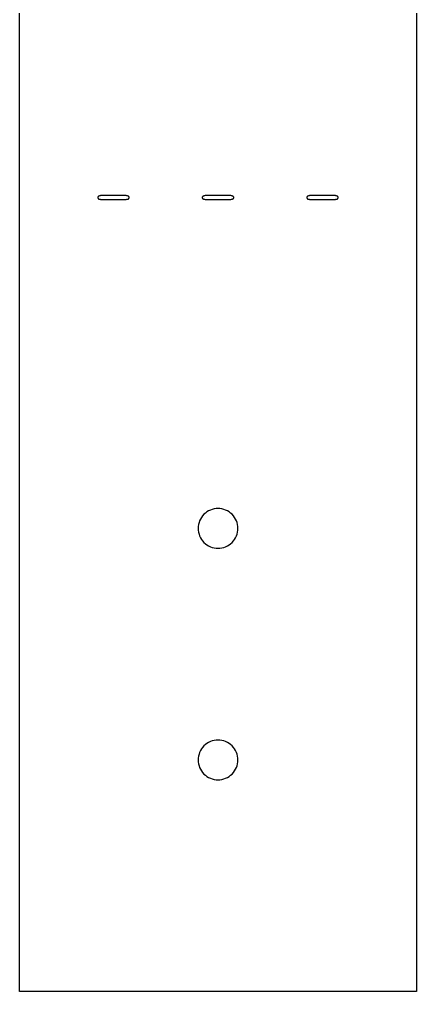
# Model space of a CAD drawing. Header units: millimetres. Extents: x 105 to 221, y 329 to 679.
# Drawn here: x 190.9 to 220.9, y 329.1 to 402.5 of the extents above; entities that cross this region are included whole.
import ezdxf

# ---------------------------------------------------------------- set-up
doc = ezdxf.new("R2010")
doc.units = ezdxf.units.MM

msp = doc.modelspace()

# ---------------------------------------------------------------- linework, layer by layer
for p, q in [((190.868, 329.077), (190.868, 669.665)), ((220.868, 669.665), (220.868, 329.077)), ((196.789, 389.108), (196.785, 389.088)), ((196.785, 389.088), (196.785, 389.066)), ((196.785, 389.066), (196.789, 389.045)), ((196.798, 389.128), (196.789, 389.108)), ((196.789, 389.045), (196.798, 389.026)), ((196.804, 389.138), (196.798, 389.128)), ((196.798, 389.026), (196.804, 389.016)), ((196.814, 389.152), (196.804, 389.138)), ((196.804, 389.016), (196.814, 389.002)), ((196.827, 389.164), (196.814, 389.152)), ((196.814, 389.002), (196.827, 388.989)), ((196.842, 389.174), (196.827, 389.164)), ((196.827, 388.989), (196.842, 388.979)), ((196.859, 389.184), (196.842, 389.174)), ((196.842, 388.979), (196.859, 388.97)), ((196.877, 389.191), (196.859, 389.184)), ((196.859, 388.97), (196.877, 388.962)), ((196.905, 389.2), (196.877, 389.191)), ((196.877, 388.962), (196.905, 388.954)), ((196.915, 389.203), (196.905, 389.2)), ((196.905, 388.954), (196.915, 388.951)), ((196.952, 389.21), (196.915, 389.203)), ((196.915, 388.951), (196.952, 388.944)), ((196.958, 389.211), (196.952, 389.21)), ((196.952, 388.944), (196.958, 388.942)), ((197.004, 389.218), (196.958, 389.211)), ((196.958, 388.942), (197.004, 388.936)), ((197.009, 389.218), (197.004, 389.218)), ((197.004, 388.936), (197.009, 388.936)), ((197.06, 389.223), (197.009, 389.218)), ((197.009, 388.936), (197.06, 388.931)), ((197.064, 389.223), (197.06, 389.223)), ((197.06, 388.931), (197.064, 388.931)), ((197.121, 389.226), (197.064, 389.223)), ((197.064, 388.931), (197.121, 388.928)), ((197.124, 389.226), (197.121, 389.226)), ((197.121, 388.928), (197.124, 388.928)), ((197.182, 389.227), (197.124, 389.226)), ((197.124, 388.928), (197.182, 388.927)), ((197.184, 389.227), (197.182, 389.227)), ((197.182, 388.927), (197.184, 388.927)), ((198.763, 389.227), (197.184, 389.227)), ((197.184, 388.927), (198.763, 388.927)), ((197.184, 388.927), (197.184, 388.927)), ((198.765, 389.227), (198.763, 389.227)), ((198.763, 388.927), (198.765, 388.927)), ((198.823, 389.226), (198.765, 389.227)), ((198.765, 388.927), (198.823, 388.928)), ((198.827, 389.226), (198.823, 389.226)), ((198.823, 388.928), (198.827, 388.928)), ((198.883, 389.223), (198.827, 389.226)), ((198.827, 388.928), (198.883, 388.931)), ((198.887, 389.223), (198.883, 389.223)), ((198.883, 388.931), (198.887, 388.931)), ((198.939, 389.218), (198.887, 389.223)), ((198.887, 388.931), (198.939, 388.936)), ((198.943, 389.218), (198.939, 389.218)), ((198.939, 388.936), (198.943, 388.936)), ((198.989, 389.211), (198.943, 389.218)), ((198.943, 388.936), (198.989, 388.942)), ((198.995, 389.21), (198.989, 389.211)), ((198.989, 388.942), (198.995, 388.944)), ((199.032, 389.203), (198.995, 389.21)), ((198.995, 388.944), (199.032, 388.951)), ((199.042, 389.2), (199.032, 389.203)), ((199.032, 388.951), (199.042, 388.954)), ((199.07, 389.191), (199.042, 389.2)), ((199.042, 388.954), (199.07, 388.962)), ((199.088, 389.184), (199.07, 389.191)), ((199.07, 388.962), (199.088, 388.97)), ((199.105, 389.174), (199.088, 389.184)), ((199.088, 388.97), (199.105, 388.979)), ((199.12, 389.164), (199.105, 389.174)), ((199.105, 388.979), (199.12, 388.989)), ((199.133, 389.152), (199.12, 389.164)), ((199.12, 388.989), (199.133, 389.002)), ((199.143, 389.138), (199.133, 389.152)), ((199.133, 389.002), (199.143, 389.016)), ((199.149, 389.128), (199.143, 389.138)), ((199.143, 389.016), (199.149, 389.026)), ((199.158, 389.108), (199.149, 389.128)), ((199.149, 389.026), (199.158, 389.045)), ((199.162, 389.088), (199.158, 389.108)), ((199.158, 389.045), (199.162, 389.066)), ((199.162, 389.066), (199.162, 389.088)), ((204.684, 389.108), (204.679, 389.088)), ((204.679, 389.088), (204.679, 389.066)), ((204.679, 389.066), (204.684, 389.045)), ((204.693, 389.128), (204.684, 389.108)), ((204.684, 389.045), (204.693, 389.026)), ((204.699, 389.138), (204.693, 389.128)), ((204.693, 389.026), (204.699, 389.016)), ((204.709, 389.152), (204.699, 389.138)), ((204.699, 389.016), (204.709, 389.002)), ((204.722, 389.164), (204.709, 389.152)), ((204.709, 389.002), (204.722, 388.989)), ((204.736, 389.174), (204.722, 389.164)), ((204.722, 388.989), (204.736, 388.979)), ((204.754, 389.184), (204.736, 389.174)), ((204.736, 388.979), (204.754, 388.97)), ((204.772, 389.191), (204.754, 389.184)), ((204.754, 388.97), (204.772, 388.962)), ((204.8, 389.2), (204.772, 389.191)), ((204.772, 388.962), (204.8, 388.954)), ((204.809, 389.203), (204.8, 389.2)), ((204.8, 388.954), (204.809, 388.951)), ((204.847, 389.21), (204.809, 389.203)), ((204.809, 388.951), (204.847, 388.944)), ((204.853, 389.211), (204.847, 389.21)), ((204.847, 388.944), (204.853, 388.942)), ((204.899, 389.218), (204.853, 389.211)), ((204.853, 388.942), (204.899, 388.936)), ((204.903, 389.218), (204.899, 389.218)), ((204.899, 388.936), (204.903, 388.936)), ((204.955, 389.223), (204.903, 389.218)), ((204.903, 388.936), (204.955, 388.931)), ((204.959, 389.223), (204.955, 389.223)), ((204.955, 388.931), (204.959, 388.931)), ((205.015, 389.226), (204.959, 389.223)), ((204.959, 388.931), (205.015, 388.928)), ((205.019, 389.226), (205.015, 389.226)), ((205.015, 388.928), (205.019, 388.928)), ((205.077, 389.227), (205.019, 389.226)), ((205.019, 388.928), (205.077, 388.927)), ((205.079, 389.227), (205.077, 389.227)), ((205.077, 388.927), (205.079, 388.927)), ((206.658, 389.227), (205.079, 389.227)), ((205.079, 388.927), (206.658, 388.927)), ((205.079, 388.927), (205.079, 388.927)), ((206.659, 389.227), (206.658, 389.227)), ((206.658, 388.927), (206.659, 388.927)), ((206.718, 389.226), (206.659, 389.227)), ((206.659, 388.927), (206.718, 388.928)), ((206.721, 389.226), (206.718, 389.226)), ((206.718, 388.928), (206.721, 388.928)), ((206.778, 389.223), (206.721, 389.226)), ((206.721, 388.928), (206.778, 388.931)), ((206.781, 389.223), (206.778, 389.223)), ((206.778, 388.931), (206.781, 388.931)), ((206.833, 389.218), (206.781, 389.223)), ((206.781, 388.931), (206.833, 388.936)), ((206.838, 389.218), (206.833, 389.218)), ((206.833, 388.936), (206.838, 388.936)), ((206.883, 389.211), (206.838, 389.218)), ((206.838, 388.936), (206.883, 388.942)), ((206.89, 389.21), (206.883, 389.211)), ((206.883, 388.942), (206.89, 388.944)), ((206.927, 389.203), (206.89, 389.21)), ((206.89, 388.944), (206.927, 388.951)), ((206.937, 389.2), (206.927, 389.203)), ((206.927, 388.951), (206.937, 388.954)), ((206.965, 389.191), (206.937, 389.2)), ((206.937, 388.954), (206.965, 388.962)), ((206.983, 389.184), (206.965, 389.191)), ((206.965, 388.962), (206.983, 388.97)), ((207, 389.174), (206.983, 389.184)), ((206.983, 388.97), (207, 388.979)), ((207.015, 389.164), (207, 389.174)), ((207, 388.979), (207.015, 388.989)), ((207.028, 389.152), (207.015, 389.164)), ((207.015, 388.989), (207.028, 389.002)), ((207.038, 389.138), (207.028, 389.152)), ((207.028, 389.002), (207.038, 389.016)), ((207.044, 389.128), (207.038, 389.138)), ((207.038, 389.016), (207.044, 389.026)), ((207.053, 389.108), (207.044, 389.128)), ((207.044, 389.026), (207.053, 389.045)), ((207.057, 389.088), (207.053, 389.108)), ((207.053, 389.045), (207.057, 389.066)), ((207.057, 389.066), (207.057, 389.088)), ((212.579, 389.108), (212.574, 389.088)), ((212.574, 389.088), (212.574, 389.066)), ((212.574, 389.066), (212.579, 389.045)), ((212.587, 389.128), (212.579, 389.108)), ((212.579, 389.045), (212.587, 389.026)), ((212.593, 389.138), (212.587, 389.128)), ((212.587, 389.026), (212.593, 389.016)), ((212.604, 389.152), (212.593, 389.138)), ((212.593, 389.016), (212.604, 389.002)), ((212.616, 389.164), (212.604, 389.152)), ((212.604, 389.002), (212.616, 388.989)), ((212.631, 389.174), (212.616, 389.164)), ((212.616, 388.989), (212.631, 388.979)), ((212.648, 389.184), (212.631, 389.174)), ((212.631, 388.979), (212.648, 388.97)), ((212.667, 389.191), (212.648, 389.184)), ((212.648, 388.97), (212.667, 388.962)), ((212.694, 389.2), (212.667, 389.191)), ((212.667, 388.962), (212.694, 388.954)), ((212.704, 389.203), (212.694, 389.2)), ((212.694, 388.954), (212.704, 388.951)), ((212.742, 389.21), (212.704, 389.203)), ((212.704, 388.951), (212.742, 388.944)), ((212.748, 389.211), (212.742, 389.21)), ((212.742, 388.944), (212.748, 388.942)), ((212.793, 389.218), (212.748, 389.211)), ((212.748, 388.942), (212.793, 388.936)), ((212.798, 389.218), (212.793, 389.218)), ((212.793, 388.936), (212.798, 388.936)), ((212.85, 389.223), (212.798, 389.218)), ((212.798, 388.936), (212.85, 388.931)), ((212.854, 389.223), (212.85, 389.223)), ((212.85, 388.931), (212.854, 388.931)), ((212.91, 389.226), (212.854, 389.223)), ((212.854, 388.931), (212.91, 388.928)), ((212.913, 389.226), (212.91, 389.226)), ((212.91, 388.928), (212.913, 388.928)), ((212.972, 389.227), (212.913, 389.226)), ((212.913, 388.928), (212.972, 388.927)), ((212.974, 389.227), (212.972, 389.227)), ((212.972, 388.927), (212.974, 388.927)), ((214.553, 389.227), (212.974, 389.227)), ((212.974, 388.927), (214.553, 388.927)), ((212.974, 388.927), (212.974, 388.927)), ((214.554, 389.227), (214.553, 389.227)), ((214.553, 388.927), (214.554, 388.927)), ((214.613, 389.226), (214.554, 389.227)), ((214.554, 388.927), (214.613, 388.928)), ((214.616, 389.226), (214.613, 389.226)), ((214.613, 388.928), (214.616, 388.928)), ((214.672, 389.223), (214.616, 389.226)), ((214.616, 388.928), (214.672, 388.931)), ((214.676, 389.223), (214.672, 389.223)), ((214.672, 388.931), (214.676, 388.931)), ((214.728, 389.218), (214.676, 389.223)), ((214.676, 388.931), (214.728, 388.936)), ((214.733, 389.218), (214.728, 389.218)), ((214.728, 388.936), (214.733, 388.936)), ((214.778, 389.211), (214.733, 389.218)), ((214.733, 388.936), (214.778, 388.942)), ((214.785, 389.21), (214.778, 389.211)), ((214.778, 388.942), (214.785, 388.944)), ((214.822, 389.203), (214.785, 389.21)), ((214.785, 388.944), (214.822, 388.951)), ((214.832, 389.2), (214.822, 389.203)), ((214.822, 388.951), (214.832, 388.954)), ((214.859, 389.191), (214.832, 389.2)), ((214.832, 388.954), (214.859, 388.962)), ((214.878, 389.184), (214.859, 389.191)), ((214.859, 388.962), (214.878, 388.97)), ((214.895, 389.174), (214.878, 389.184)), ((214.878, 388.97), (214.895, 388.979)), ((214.91, 389.164), (214.895, 389.174)), ((214.895, 388.979), (214.91, 388.989)), ((214.922, 389.152), (214.91, 389.164)), ((214.91, 388.989), (214.922, 389.002)), ((214.933, 389.138), (214.922, 389.152)), ((214.922, 389.002), (214.933, 389.016)), ((214.939, 389.128), (214.933, 389.138)), ((214.933, 389.016), (214.939, 389.026)), ((214.947, 389.108), (214.939, 389.128)), ((214.939, 389.026), (214.947, 389.045)), ((214.952, 389.088), (214.947, 389.108)), ((214.947, 389.045), (214.952, 389.066)), ((214.952, 389.066), (214.952, 389.088)), ((204.808, 365.138), (204.709, 365.028)), ((204.917, 365.236), (204.808, 365.138)), ((205.035, 365.324), (204.917, 365.236)), ((205.161, 365.4), (205.035, 365.324)), ((205.294, 365.463), (205.161, 365.4)), ((205.433, 365.512), (205.294, 365.463)), ((205.576, 365.548), (205.433, 365.512)), ((205.721, 365.57), (205.576, 365.548)), ((205.868, 365.577), (205.721, 365.57)), ((206.015, 365.57), (205.868, 365.577)), ((206.161, 365.548), (206.015, 365.57)), ((206.304, 365.512), (206.161, 365.548)), ((206.442, 365.463), (206.304, 365.512)), ((206.575, 365.4), (206.442, 365.463)), ((206.702, 365.324), (206.575, 365.4)), ((206.82, 365.236), (206.702, 365.324)), ((206.929, 365.138), (206.82, 365.236)), ((207.028, 365.028), (206.929, 365.138)), ((204.397, 364.37), (204.376, 364.224)), ((204.433, 364.512), (204.397, 364.37)), ((204.482, 364.651), (204.433, 364.512)), ((204.545, 364.784), (204.482, 364.651)), ((204.621, 364.91), (204.545, 364.784)), ((204.709, 365.028), (204.621, 364.91)), ((207.116, 364.91), (207.028, 365.028)), ((207.191, 364.784), (207.116, 364.91)), ((207.254, 364.651), (207.191, 364.784)), ((207.304, 364.512), (207.254, 364.651)), ((207.339, 364.37), (207.304, 364.512)), ((207.361, 364.224), (207.339, 364.37)), ((204.376, 364.224), (204.368, 364.077)), ((204.368, 364.077), (204.376, 363.93)), ((204.376, 363.93), (204.397, 363.784)), ((204.397, 363.784), (204.433, 363.641)), ((204.433, 363.641), (204.482, 363.503)), ((207.254, 363.503), (207.304, 363.641)), ((207.304, 363.641), (207.339, 363.784)), ((207.339, 363.784), (207.361, 363.93)), ((207.368, 364.077), (207.361, 364.224)), ((207.361, 363.93), (207.368, 364.077)), ((207.368, 364.077), (207.368, 364.077)), ((204.482, 363.503), (204.545, 363.37)), ((204.545, 363.37), (204.621, 363.244)), ((204.621, 363.244), (204.709, 363.125)), ((204.709, 363.125), (204.808, 363.016)), ((204.808, 363.016), (204.917, 362.917)), ((204.917, 362.917), (205.035, 362.83)), ((206.702, 362.83), (206.82, 362.917)), ((206.82, 362.917), (206.929, 363.016)), ((206.929, 363.016), (207.028, 363.125)), ((207.028, 363.125), (207.116, 363.244)), ((207.116, 363.244), (207.191, 363.37)), ((207.191, 363.37), (207.254, 363.503)), ((205.035, 362.83), (205.161, 362.754)), ((205.161, 362.754), (205.294, 362.691)), ((205.294, 362.691), (205.433, 362.641)), ((205.433, 362.641), (205.576, 362.606)), ((205.576, 362.606), (205.721, 362.584)), ((205.721, 362.584), (205.868, 362.577)), ((205.868, 362.577), (206.015, 362.584)), ((206.015, 362.584), (206.161, 362.606)), ((206.161, 362.606), (206.304, 362.641)), ((206.304, 362.641), (206.442, 362.691)), ((206.442, 362.691), (206.575, 362.754)), ((206.575, 362.754), (206.702, 362.83)), ((204.709, 347.528), (204.621, 347.41)), ((204.808, 347.638), (204.709, 347.528)), ((204.917, 347.736), (204.808, 347.638)), ((205.035, 347.824), (204.917, 347.736)), ((205.161, 347.9), (205.035, 347.824)), ((205.294, 347.963), (205.161, 347.9)), ((205.433, 348.012), (205.294, 347.963)), ((205.576, 348.048), (205.433, 348.012)), ((205.721, 348.07), (205.576, 348.048)), ((205.868, 348.077), (205.721, 348.07)), ((206.015, 348.07), (205.868, 348.077)), ((206.161, 348.048), (206.015, 348.07)), ((206.304, 348.012), (206.161, 348.048)), ((206.442, 347.963), (206.304, 348.012)), ((206.575, 347.9), (206.442, 347.963)), ((206.702, 347.824), (206.575, 347.9)), ((206.82, 347.736), (206.702, 347.824)), ((206.929, 347.638), (206.82, 347.736)), ((207.028, 347.528), (206.929, 347.638)), ((207.116, 347.41), (207.028, 347.528)), ((204.376, 346.724), (204.368, 346.577)), ((204.397, 346.87), (204.376, 346.724)), ((204.433, 347.012), (204.397, 346.87)), ((204.482, 347.151), (204.433, 347.012)), ((204.545, 347.284), (204.482, 347.151)), ((204.621, 347.41), (204.545, 347.284)), ((207.191, 347.284), (207.116, 347.41)), ((207.254, 347.151), (207.191, 347.284)), ((207.304, 347.012), (207.254, 347.151)), ((207.339, 346.87), (207.304, 347.012)), ((207.361, 346.724), (207.339, 346.87)), ((207.368, 346.577), (207.361, 346.724)), ((204.368, 346.577), (204.376, 346.43)), ((204.376, 346.43), (204.397, 346.284)), ((204.397, 346.284), (204.433, 346.141)), ((204.433, 346.141), (204.482, 346.003)), ((204.482, 346.003), (204.545, 345.87)), ((207.191, 345.87), (207.254, 346.003)), ((207.254, 346.003), (207.304, 346.141)), ((207.304, 346.141), (207.339, 346.284)), ((207.339, 346.284), (207.361, 346.43)), ((207.361, 346.43), (207.368, 346.577)), ((207.368, 346.577), (207.368, 346.577)), ((204.545, 345.87), (204.621, 345.744)), ((204.621, 345.744), (204.709, 345.625)), ((204.709, 345.625), (204.808, 345.516)), ((204.808, 345.516), (204.917, 345.417)), ((204.917, 345.417), (205.035, 345.33)), ((205.035, 345.33), (205.161, 345.254)), ((205.161, 345.254), (205.294, 345.191)), ((206.442, 345.191), (206.575, 345.254)), ((206.575, 345.254), (206.702, 345.33)), ((206.702, 345.33), (206.82, 345.417)), ((206.82, 345.417), (206.929, 345.516)), ((206.929, 345.516), (207.028, 345.625)), ((207.028, 345.625), (207.116, 345.744)), ((207.116, 345.744), (207.191, 345.87)), ((205.294, 345.191), (205.433, 345.141)), ((205.433, 345.141), (205.576, 345.106)), ((205.576, 345.106), (205.721, 345.084)), ((205.721, 345.084), (205.868, 345.077)), ((205.868, 345.077), (206.015, 345.084)), ((206.015, 345.084), (206.161, 345.106)), ((206.161, 345.106), (206.304, 345.141)), ((206.304, 345.141), (206.442, 345.191)), ((220.868, 329.077), (190.868, 329.077))]:
    msp.add_line(p, q)

doc.saveas('drawing.dxf')
